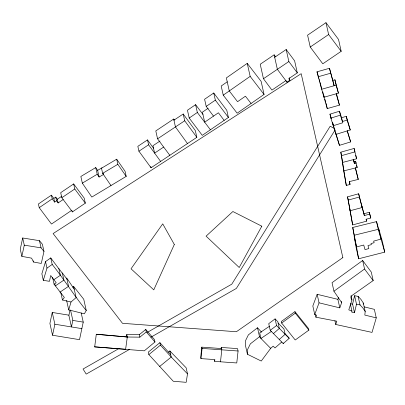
<?xml version="1.0" encoding="UTF-8"?>
<svg xmlns="http://www.w3.org/2000/svg" width="405" height="405" viewBox="0 0 405 405"><rect width="100%" height="100%" fill="white"/><g stroke="black" fill="none" stroke-linecap="round" stroke-linejoin="round"><path stroke-width="0.61" d="M247.425 354.259L247.551 349.566L250.376 343.83L259.514 336.732L257.514 327.777L248.376 334.879L245.552 340.615L245.425 345.308L247.425 354.259L261.255 361.047L270.682 348.346L273.198 346.133L274.975 347.961L281.733 342.017L283.252 343.561L289.145 338.383L289.008 337.77L284.998 333.69M221.135 348.639L221.267 347.444L237.538 348.609L238.074 350.998L236.763 362.971L214.665 361.371L214.858 359.594L200.971 358.607L200.688 357.332L201.801 347.136L221.515 348.558M200.971 358.607L202.09 348.416L201.801 347.136M220.487 361.797L221.798 349.834L221.267 347.444M363.174 304.18L363.305 302.991L360.961 299.411L358.121 296.409L354.593 295.685L352.588 304.13L354.491 312.65L351.803 312.179L351.935 311.101L350.441 304.413M363.305 302.991L365.209 311.506L364.814 315.075L376.255 317.869L372.028 332.399L335.73 324.476L334.915 320.826M94.699 346.867L96.289 334.231L127.307 336.975L125.616 349.282L94.699 346.867L144.296 350.831L154.958 341.982L154.406 339.496L145.744 329.462L139.295 334.672L126.76 334.535L126.421 336.985M168.434 352.137L169.882 350.958L186.148 367.796L187.505 373.871L186.173 382.325L173.269 381.247L148.858 354.583L148.301 352.112L159.884 342.676L170.687 354.557M68.83 315.156L52.24 312.447L49.911 323.463L52.544 335.244L79.512 339.668L83.238 322.117L81.208 313.024M52.544 335.244L54.877 324.228L52.24 312.447M70.019 310.083L68.885 315.424L71.462 326.941L81.856 328.642M70.541 310.108L72.844 320.416L71.462 326.941L54.877 324.228M22.685 237.993L20.25 249.191L21.855 256.365L31.57 258.142L33.509 262.02L41.285 263.452L43.978 251.394L42.373 244.22L39.467 240.681L22.685 237.993L24.285 245.167L21.855 256.365M354.491 312.65L356.496 304.201L354.593 295.685M73.609 286.381L83.749 299.26L86.255 310.473L84.377 313.819L68.708 309.881L71.002 302.003L76.115 297.594L73.609 286.381L72.682 287.185M58.882 268.793L50.746 257.924L45.532 261.61L41.862 273.82L43.315 280.331L49.481 281.318L50.701 275.511L56.214 282.771L54.083 284.209L64.339 297.462L62.461 300.004L71.002 302.003M43.315 280.331L46.985 268.12L45.532 261.61M335.73 324.476L336.783 321.211L315.93 317.201L316.543 315.201L314.736 314.513L312.832 305.998L317.15 294.313L337.897 299.351L339.8 307.866L319.054 302.829L317.15 294.313M350.998 295.792L351.95 300.054L348.786 309.845L351.935 311.101M337.897 299.351L338.524 297.599M339.8 307.866L341.678 302.601L341.41 301.386M314.736 314.513L319.054 302.829M334.965 130.202L236.363 288.431L150.878 337.203M273.441 333.593L279.334 328.404L277.845 321.757L275.076 318.897L268.733 323.661L270.216 330.313L281.733 342.017M279.242 339.486L285.135 334.307L283.94 328.966L278.139 323.063M148.858 354.583L160.436 345.146L159.884 342.676M159.661 366.469L171.239 357.033L169.882 350.958M96.299 334.277L127.317 337.021L139.846 337.157L146.296 331.948L145.744 329.462M270.216 330.313L276.564 325.544L275.076 318.897M351.95 300.054L350.862 297.852L351.226 296.04L373.177 280.579L371.274 272.064L362.652 260.501L332.039 282.695L333.943 291.21L341.678 302.601M294.962 311.622L281.318 321.504L281.657 323.033L295.225 339.992L308.878 330.115L308.534 328.587L294.962 311.622L295.301 313.151L308.878 330.115M281.657 323.033L295.301 313.151M333.943 291.21L364.556 269.016L362.652 260.501M46.985 268.12L52.199 264.435L50.746 257.924M227.235 81.815L221.201 86.027L223.241 95.15L237.127 113.203L264.055 94.426L261.144 81.4L247.242 63.347L226.36 77.912L229.276 90.938L237.558 101.701L245.445 96.193L251.059 103.483M223.241 95.15L250.158 76.373L247.242 63.347M202.93 114.377L195.595 104.657L187.454 110.236L189.201 118.042L202.272 135.356L228.4 117.455L226.805 110.317L213.744 93.003L204.596 99.26L206.196 106.404L213.521 116.124M189.201 118.042L197.336 112.468L195.595 104.657M206.196 106.404L215.339 100.141L213.744 93.003M208.16 108.241L202.434 112.165L204.677 122.189L210.413 129.782M53.835 198.404L55.728 197.119L56.553 200.804L54.66 202.09L53.835 198.404L51.405 195.159L38.409 203.978L39.229 207.664L51.486 224.046L71.427 210.509L72.363 211.911L85.323 203.158L84.194 198.101L73.654 183.931L60.694 192.684L61.823 197.741L71.427 210.509M39.229 207.664L52.225 198.84L51.405 195.159M63.195 199.503L58.143 202.93L57.323 199.245L61.869 196.162M325.979 22.675L307.587 35.174L310.235 47.026L322.795 63.808L341.182 51.303L338.534 39.452L325.979 22.675L328.627 34.531L341.182 51.303M310.235 47.026L328.627 34.531M274.681 57.297L286.173 49.521L294.622 60.856L297.305 72.87L288.74 78.681L289.874 80.19L286.963 82.164L277.364 69.311L274.129 54.837L260.218 64.253L263.458 78.727L271.937 90.092L285.844 80.666M286.173 49.521L288.856 61.53L263.458 78.727M53.9 279.663L60.335 275.304L58.831 268.571L62.4 273.365M59.98 292.137L68.556 286.33L66.688 277.957L74.247 289.221M269.563 326.187L259.701 332.854L260.957 338.458L270.682 348.346M271.335 331.442L260.957 338.458L259.514 336.732M61.823 197.741L74.783 188.988L73.654 183.931M159.99 141.026L152.963 145.734L154.614 153.115L163.65 147.061L169.822 155.292M174.413 120.037L173.684 119.029L155.798 130.916L157.565 138.824L163.65 147.061M173.937 120.169L183.207 114.007L195.326 130.577L196.835 137.341L151.05 167.776L138.93 151.207L137.842 146.332L147.496 139.912L153.52 148.24M138.93 151.207L148.589 144.793L147.496 139.912M157.565 138.824L184.72 120.771L183.207 114.007M110.965 185.546L102.642 173.345L101.498 168.227L116.675 159.2L125.059 171.269L126.203 176.388L91.819 197.073L82.342 183.146L80.853 176.479L95.717 167.584L97.62 170.363L99.109 177.031L103.488 174.479L103.214 173.269M82.342 183.146L97.21 174.251L95.717 167.584M102.642 173.345L117.82 164.319L116.675 159.2M97.62 170.363L101.994 167.812M119.267 348.366L83.05 369.031L86.214 374.099L129.509 349.399M147.258 332.399L231.771 284.183L330.197 126.233L334.545 128.552M347.318 130.825L350.659 141.907L339.466 145.349L330.85 118.098L329.969 114.159L339.501 111.223L341.82 118.589M330.85 118.098L340.382 115.167L339.501 111.223M335.386 131.676L335.988 134.369L350.269 129.98L346.29 116.296L341.557 117.754L342.792 122.776L333.249 125.707L332.495 122.33M346.29 116.296L347.136 120.072L342.402 121.53L340.382 115.167M332.971 80.357L334.92 79.8L338.428 93.16L323.985 97.235L322.785 91.864M334.92 79.8L336.12 85.171L321.686 89.257L316.993 71.822L329.462 68.293L334.171 85.728L329.462 68.293M318.097 76.778L330.571 73.249M320.487 83.886L321.686 89.257L327.255 108.575L339.436 105.143L336.393 93.428M340.828 152.169L342.574 162.445L340.828 152.169L354.112 148.453L356.567 158.8L342.574 162.445L346.3 185.465L350.041 184.432L349.333 181.399M341.597 155.621L354.886 151.905L354.112 148.453M347.556 196.825L350.153 210.727L347.556 196.825L358.663 193.777L362.186 207.517L350.153 210.727L352.664 224.927L366.596 221.165L366.191 219.338M348.285 200.07L359.387 197.022L358.663 193.777M369.325 212.306L369.735 214.134L364.328 215.561L363.923 213.734L369.325 212.306L370.772 218.011L366.095 219.247L366.596 221.165M358.633 258.77L356.537 246.964L354.178 236.404L356.273 248.214L358.633 258.77L384.75 252.133L382.391 241.572L378.675 228.506L381.034 239.066L384.75 252.133M355.63 161.266L356.071 163.23L354.436 163.645L353.995 161.676L355.63 161.266L357.149 167.548L343.769 170.875L342.134 160.476M355.367 167.705L358.238 179.415L349.338 181.622L350.041 184.432M354.815 239.244L352.74 227.468L376.534 221.616L379.308 231.346M354.466 235.189L378.26 229.331L381.034 239.066L373.668 241.127L374.119 242.706L371.031 243.577L371.339 244.64L367.983 245.572L368.833 248.564L365.026 249.627L363.72 245.025L356.537 246.964L352.74 227.468M202.09 348.416L238.074 350.998M24.285 245.167L41.072 247.855L43.978 251.394M72.844 320.416L83.238 322.117M350.436 303.755L352.588 304.13M356.496 304.201L360.025 304.925L362.865 307.932L365.209 311.506M364.115 306.853L374.352 309.349L376.255 317.869M289.145 338.383L276.564 325.544M261.605 332.201L257.514 327.777M187.505 373.871L171.239 357.033L160.436 345.146M146.296 331.948L154.958 341.982M86.255 310.473C74.145 295.685 64.117 279.379 52.199 264.435M250.158 76.373L264.055 94.426M215.339 100.141L228.4 117.455M224.147 120.376L218.406 112.772L204.677 122.189L197.336 112.468M55.728 197.119L57.323 199.245M56.553 200.804L58.143 202.93M52.225 198.84L54.66 202.09M288.856 61.53L297.305 72.87M274.129 54.837L275.602 56.811M364.556 269.016L373.177 280.579M66.952 279.131L62.294 272.899L63.904 280.098L55.338 285.9L55.065 284.675M74.783 188.988L85.323 203.158M184.72 120.771L196.835 137.341M187.48 143.552L175.451 126.932L173.684 119.029M148.589 144.793L160.618 161.413M117.82 164.319L126.203 176.388M97.21 174.251L99.109 177.031M350.269 129.98L347.136 120.072M347.181 130.926L350.659 141.907M329.969 114.159L331.447 118.842M332.591 122.512L333.867 126.552M334.231 127.707L335.148 130.592M335.578 132.531L339.466 145.349M336.12 85.171L338.428 93.16M336.17 93.793L339.436 105.143M323.696 95.074L324.213 96.866M324.901 99.25L325.762 102.237M316.993 71.822L318.872 78.357M319.211 79.547L319.727 81.329M320.066 82.514L320.578 84.301M369.735 214.134L370.772 218.011M361.776 205.689L363.923 213.734M359.387 197.022L364.328 215.561M353.413 159.357L353.995 161.676M353.418 159.585L354.436 163.645M355.387 167.984L358.238 179.415M376.534 221.616L378.26 229.331M355.798 155.348L356.567 158.8M356.709 165.579L357.149 167.548M346.3 185.465L343.344 168.966M326.101 103.432L327.255 108.575M352.664 224.927L349.743 208.899M358.121 296.409L360.025 304.925M289.337 77.785L289.874 80.19M286.694 80.959L286.963 82.164M315.389 314.766L315.93 317.201M283.11 342.949L283.252 343.561M214.377 360.096L214.665 361.371M150.776 166.556L151.05 167.776M139.295 334.672L139.846 337.157M126.76 334.535L127.317 337.021M72.11 210.787L72.363 211.911M66.597 300.439L68.708 309.881M60.856 292.825L62.461 300.004M52.579 277.476L54.083 284.209M39.467 240.681L41.072 247.855M33.24 260.82L33.509 262.02M174.322 244.483L153.768 289.858L131.033 268.798L162.724 223.838L174.322 244.483M261.807 226.192L239.213 267.523L206.089 236.155L232.875 211.526L261.807 226.192M342.853 257.605L236.378 331.735L122.497 323.317L53.116 233.569L301.188 73.675L342.853 257.605"/></g></svg>
